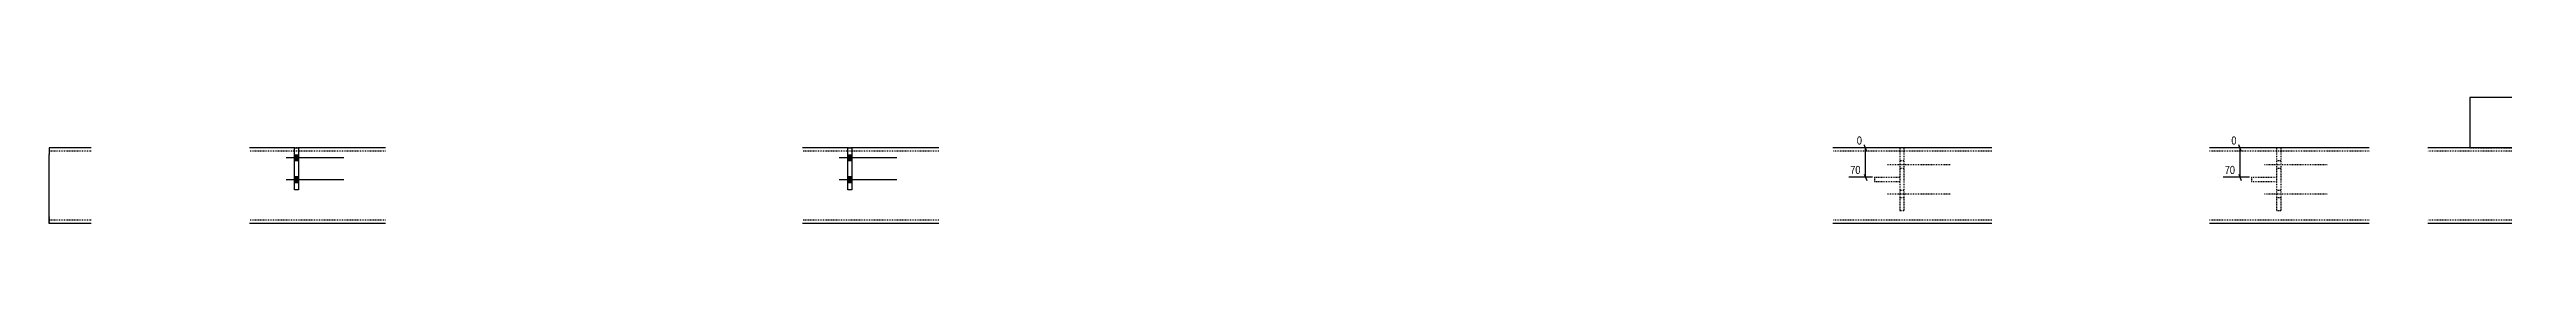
# Model space of a CAD drawing. Header units: millimetres. Extents: x 5278 to 65271, y 8 to 1303.
# Drawn here: x 29427 to 35302, y 37 to 337 of the extents above; entities that cross this region are included whole.
import ezdxf

# ---------------------------------------------------------------- set-up
doc = ezdxf.new("R2010")
doc.units = ezdxf.units.MM
doc.linetypes.add('DXK_LINE_DOT2', pattern=[3.9198, 1.9599, -1.9599])
doc.layers.add('MÅLSÆTNING', color=7, linetype='Continuous')
doc.layers.add('STÅL', color=7, linetype='Continuous')
doc.styles.add('Arial Narrow', font='ARIALN.TTF', dxfattribs={"height": 0.2})

msp = doc.modelspace()

# ---------------------------------------------------------------- hatches: boundary and pattern name
at = {"layer": 'STÅL', "linetype": 'Continuous'}
for points in [[(30022.1, 186), (30022.1, 200), (30012.1, 200), (30012.1, 186)], [(31342.1, 186), (31342.1, 200), (31332.1, 200), (31332.1, 186)], [(30022.1, 134), (30022.1, 148), (30012.1, 148), (30012.1, 134)], [(31342.1, 134), (31342.1, 148), (31332.1, 148), (31332.1, 134)]]:
    msp.add_hatch(color=96, dxfattribs=at).paths.add_polyline_path(points)

# ---------------------------------------------------------------- linework, layer by layer
at = {"layer": 'MÅLSÆTNING', "color": 7, "linetype": 'Continuous'}
for p, q in [((33782.1, 217), (33739.7, 217)), ((33763.4, 209.5), (33757.4, 224.5)), ((33760.4, 147), (33760.4, 217)), ((34684.5, 217), (34633.2, 217)), ((34656.9, 209.5), (34650.9, 224.5)), ((34653.9, 147), (34653.9, 217)), ((33777.1, 147), (33720.2, 147)), ((33757.4, 154.5), (33763.4, 139.5)), ((34676.1, 147), (34613.7, 147)), ((34650.9, 154.5), (34656.9, 139.5))]:
    msp.add_line(p, q, dxfattribs=at)
at = {"layer": 'STÅL', "color": 2, "linetype": 'Continuous'}
for p, q in [((35302.1, 337), (35202.1, 337)), ((35202.1, 337), (35202.1, 217)), ((29427.1, 217), (29427.1, 201)), ((29527.1, 217), (29427.1, 217)), ((29427.1, 53), (29427.1, 201)), ((30012.1, 217), (29904.6, 217)), ((30012.1, 117), (30012.1, 217)), ((30012.1, 217), (30022.1, 217)), ((30022.1, 217), (30022.1, 117)), ((30229.6, 217), (30022.1, 217)), ((31332.1, 217), (31224.6, 217)), ((31332.1, 117), (31332.1, 217)), ((31332.1, 217), (31342.1, 217)), ((31342.1, 217), (31342.1, 117)), ((31549.6, 217), (31342.1, 217)), ((34062.1, 217), (33682.1, 217)), ((34962.1, 217), (34581.1, 217)), ((35302.1, 217), (35102.1, 217)), ((30022.1, 117), (30012.1, 117)), ((31342.1, 117), (31332.1, 117)), ((29427.1, 37), (29427.1, 53)), ((29527.1, 37), (29427.1, 37)), ((30229.6, 37), (29904.6, 37)), ((31549.6, 37), (31224.6, 37)), ((34062.1, 37), (33682.1, 37)), ((34962.1, 37), (34581.1, 37)), ((35302.1, 37), (35102.1, 37))]:
    msp.add_line(p, q, dxfattribs=at)
at = {"layer": 'STÅL', "color": 7, "linetype": 'DXK_LINE_DOT2'}
for p, q in [((29427.1, 217), (29427.1, 212.3)), ((29527.1, 209), (29427.1, 209)), ((30229.6, 209), (29904.6, 209)), ((30229.6, 217), (30012.1, 217)), ((31549.6, 217), (31224.6, 217)), ((31549.6, 209), (31224.6, 209)), ((33842.1, 217), (33682.1, 217)), ((34062.1, 209), (33682.1, 209)), ((33852.1, 217), (33842.1, 217)), ((33842.1, 217), (33842.1, 67)), ((33852.1, 217), (33852.1, 67)), ((34062.1, 217), (33852.1, 217)), ((34741.1, 217), (34581.1, 217)), ((34962.1, 209), (34581.1, 209)), ((34751.1, 217), (34741.1, 217)), ((34741.1, 217), (34741.1, 67)), ((34751.1, 217), (34751.1, 67)), ((34962.1, 217), (34751.1, 217)), ((35202.1, 217), (35102.1, 217)), ((35302.1, 209), (35102.1, 209)), ((35202.1, 217), (35302.1, 217)), ((33782.1, 147), (33842.1, 147)), ((33782.1, 147), (33782.1, 137)), ((33782.1, 137), (33842.1, 137)), ((34681.1, 147), (34741.1, 147)), ((34681.1, 147), (34681.1, 137)), ((34681.1, 137), (34741.1, 137)), ((33852.1, 67), (33842.1, 67)), ((34751.1, 67), (34741.1, 67)), ((29427.1, 53), (29427.1, 38.2)), ((29527.1, 45), (29427.1, 45)), ((30229.6, 45), (29904.6, 45)), ((31549.6, 45), (31224.6, 45)), ((34062.1, 45), (33682.1, 45)), ((34962.1, 45), (34581.1, 45)), ((35302.1, 45), (35102.1, 45))]:
    msp.add_line(p, q, dxfattribs=at)
at = {"layer": 'STÅL', "color": 96, "linetype": 'Continuous'}
for p, q in [((30129.6, 193), (29992.1, 193)), ((30022.1, 200), (30012.1, 200)), ((30022.1, 186), (30012.1, 186)), ((31449.6, 193), (31312.1, 193)), ((31342.1, 200), (31332.1, 200)), ((31342.1, 186), (31332.1, 186)), ((30129.6, 141), (29992.1, 141)), ((30022.1, 148), (30012.1, 148)), ((30022.1, 134), (30012.1, 134)), ((31449.6, 141), (31312.1, 141)), ((31342.1, 148), (31332.1, 148)), ((31342.1, 134), (31332.1, 134))]:
    msp.add_line(p, q, dxfattribs=at)
at = {"layer": 'STÅL', "color": 96, "linetype": 'DXK_LINE_DOT2'}
for p, q in [((33962.1, 177), (33812.1, 177)), ((33852.1, 186), (33842.1, 186)), ((34862.1, 177), (34712.1, 177)), ((34751.1, 186), (34741.1, 186)), ((33852.1, 168), (33842.1, 168)), ((34751.1, 168), (34741.1, 168)), ((33962.1, 107), (33812.1, 107)), ((33852.1, 116), (33842.1, 116)), ((33852.1, 98), (33842.1, 98)), ((34862.1, 107), (34712.1, 107)), ((34751.1, 116), (34741.1, 116)), ((34751.1, 98), (34741.1, 98))]:
    msp.add_line(p, q, dxfattribs=at)

# ---------------------------------------------------------------- next in the draw order: wipeouts: each hides what was drawn before it
at = {"color": 0, "linetype": 'Continuous'}
for points in [[(33755.9, 221), (33755.9, 249), (33735.7, 249), (33735.7, 221)], [(34649.4, 221), (34649.4, 249), (34629.2, 249), (34629.2, 221)], [(33752.2, 151), (33752.2, 179), (33719.9, 179), (33719.9, 151)], [(34645.7, 151), (34645.7, 179), (34613.4, 179), (34613.4, 151)]]:
    msp.add_wipeout(points, dxfattribs=at).dxf.layer = 'MÅLSÆTNING'

# ---------------------------------------------------------------- next in the draw order: texts
at = {"layer": 'MÅLSÆTNING', "color": 3, "linetype": 'Continuous', "style": 'Arial Narrow'}
for s, height, p in [('0', 19.1, (33739.7, 225)), ('0', 19.1, (34633.2, 225)), ('70', 19.09, (33723.9, 155)), ('70', 19.09, (34617.4, 155))]:
    msp.add_text(s, height=height, dxfattribs=at).set_placement(p)

doc.saveas('drawing.dxf')
